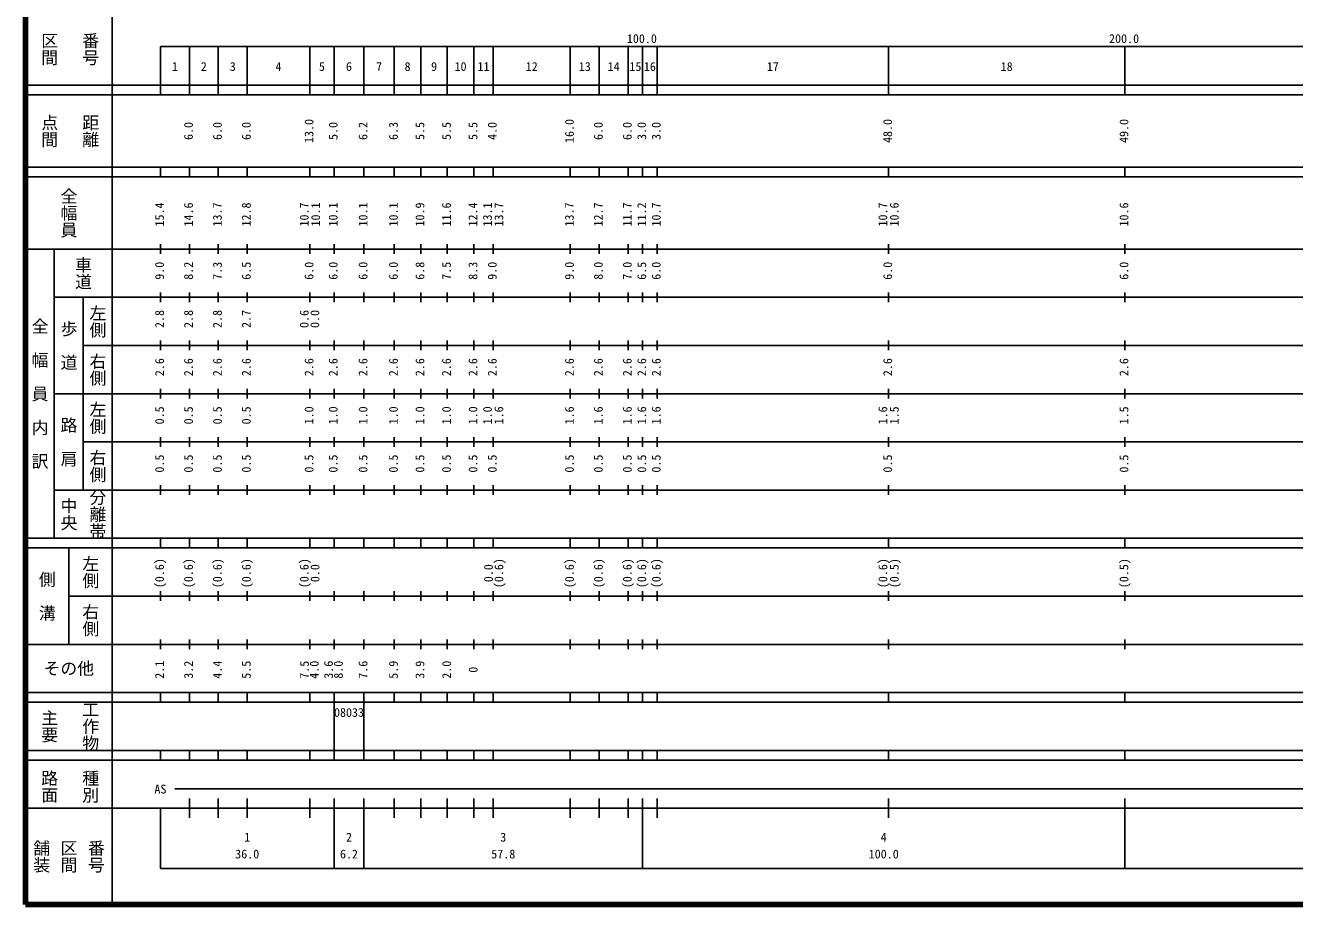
# Model space of a CAD drawing. Units: millimetres on the paper, enlarged 1000 times. Extents: x 40000 to 680000, y 20000 to 380000.
# Drawn here: x 40000 to 303207, y 20000 to 202409 of the extents above; entities that cross this region are included whole.
import ezdxf
from ezdxf.enums import TextEntityAlignment as Align

# ---------------------------------------------------------------- set-up
doc = ezdxf.new("R2010")
doc.units = ezdxf.units.MM
doc.header["$LTSCALE"] = 1000
doc.layers.add('M-TTL', color=2, linetype='Continuous', lineweight=140)
doc.layers.add('M-TTL-BAND', color=7, linetype='Continuous', lineweight=25)
doc.styles.add('@ＭＳ ゴシック', font='')
doc.styles.add('ＭＳ ゴシック', font='')
doc.styles.get('@ＭＳ ゴシック').set_extended_font_data('@MS Gothic')
doc.styles.get('ＭＳ ゴシック').set_extended_font_data('MS Gothic')

msp = doc.modelspace()

# ---------------------------------------------------------------- linework, layer by layer
at = {"layer": 'M-TTL'}
for p, q in [((40000, 380000), (40000, 20000)), ((40000, 20000), (680000, 20000))]:
    msp.add_line(p, q, dxfattribs=at)
at = {"layer": 'M-TTL-BAND'}
for p, q in [((58000, 370000), (58000, 20000)), ((68000, 198000), (579000, 198000)), ((68000, 198000), (68000, 188000)), ((74000, 188000), (74000, 198000)), ((80000, 188000), (80000, 198000)), ((86000, 188000), (86000, 198000)), ((99000, 188000), (99000, 198000)), ((104000, 188000), (104000, 198000)), ((110200, 188000), (110200, 198000)), ((116500, 188000), (116500, 198000)), ((122000, 188000), (122000, 198000)), ((127500, 188000), (127500, 198000)), ((133000, 188000), (133000, 198000)), ((137000, 188000), (137000, 198000)), ((153000, 188000), (153000, 198000)), ((159000, 188000), (159000, 198000)), ((165000, 188000), (165000, 198000)), ((168000, 188000), (168000, 198000)), ((171000, 188000), (171000, 198000)), ((219000, 188000), (219000, 198000)), ((268000, 188000), (268000, 198000)), ((40000, 190000), (579000, 190000)), ((40000, 188000), (579000, 188000)), ((40000, 173000), (579000, 173000)), ((68000, 171000), (68000, 173000)), ((74000, 171000), (74000, 173000)), ((80000, 171000), (80000, 173000)), ((86000, 171000), (86000, 173000)), ((99000, 171000), (99000, 173000)), ((104000, 171000), (104000, 173000)), ((110200, 171000), (110200, 173000)), ((116500, 171000), (116500, 173000)), ((122000, 171000), (122000, 173000)), ((127500, 171000), (127500, 173000)), ((133000, 171000), (133000, 173000)), ((137000, 171000), (137000, 173000)), ((153000, 171000), (153000, 173000)), ((159000, 171000), (159000, 173000)), ((165000, 171000), (165000, 173000)), ((168000, 171000), (168000, 173000)), ((171000, 171000), (171000, 173000)), ((219000, 171000), (219000, 173000)), ((268000, 171000), (268000, 173000)), ((40000, 171000), (579000, 171000)), ((40000, 156000), (579000, 156000)), ((46000, 96000), (46000, 156000)), ((68000, 155000), (68000, 157000)), ((74000, 155000), (74000, 157000)), ((80000, 155000), (80000, 157000)), ((86000, 155000), (86000, 157000)), ((99000, 155000), (99000, 157000)), ((104000, 155000), (104000, 157000)), ((110200, 155000), (110200, 157000)), ((116500, 155000), (116500, 157000)), ((122000, 155000), (122000, 157000)), ((127500, 155000), (127500, 157000)), ((133000, 155000), (133000, 157000)), ((137000, 155000), (137000, 157000)), ((153000, 155000), (153000, 157000)), ((159000, 155000), (159000, 157000)), ((165000, 155000), (165000, 157000)), ((168000, 155000), (168000, 157000)), ((171000, 155000), (171000, 157000)), ((219000, 155000), (219000, 157000)), ((268000, 155000), (268000, 157000)), ((46000, 146000), (579000, 146000)), ((52000, 146000), (52000, 106000)), ((68000, 145000), (68000, 147000)), ((74000, 145000), (74000, 147000)), ((80000, 145000), (80000, 147000)), ((86000, 145000), (86000, 147000)), ((99000, 145000), (99000, 147000)), ((104000, 145000), (104000, 147000)), ((110200, 145000), (110200, 147000)), ((116500, 145000), (116500, 147000)), ((122000, 145000), (122000, 147000)), ((127500, 145000), (127500, 147000)), ((133000, 145000), (133000, 147000)), ((137000, 145000), (137000, 147000)), ((153000, 145000), (153000, 147000)), ((159000, 145000), (159000, 147000)), ((165000, 145000), (165000, 147000)), ((168000, 145000), (168000, 147000)), ((171000, 145000), (171000, 147000)), ((219000, 145000), (219000, 147000)), ((268000, 145000), (268000, 147000)), ((68000, 135000), (68000, 137000)), ((74000, 135000), (74000, 137000)), ((80000, 135000), (80000, 137000)), ((86000, 135000), (86000, 137000)), ((99000, 135000), (99000, 137000)), ((104000, 135000), (104000, 137000)), ((110200, 135000), (110200, 137000)), ((116500, 135000), (116500, 137000)), ((122000, 135000), (122000, 137000)), ((127500, 135000), (127500, 137000)), ((133000, 135000), (133000, 137000)), ((137000, 135000), (137000, 137000)), ((153000, 135000), (153000, 137000)), ((159000, 135000), (159000, 137000)), ((165000, 135000), (165000, 137000)), ((168000, 135000), (168000, 137000)), ((171000, 135000), (171000, 137000)), ((219000, 135000), (219000, 137000)), ((268000, 135000), (268000, 137000)), ((52000, 136000), (579000, 136000)), ((68000, 125000), (68000, 127000)), ((74000, 125000), (74000, 127000)), ((80000, 125000), (80000, 127000)), ((86000, 125000), (86000, 127000)), ((99000, 125000), (99000, 127000)), ((104000, 125000), (104000, 127000)), ((110200, 125000), (110200, 127000)), ((116500, 125000), (116500, 127000)), ((122000, 125000), (122000, 127000)), ((127500, 125000), (127500, 127000)), ((133000, 125000), (133000, 127000)), ((137000, 125000), (137000, 127000)), ((153000, 125000), (153000, 127000)), ((159000, 125000), (159000, 127000)), ((165000, 125000), (165000, 127000)), ((168000, 125000), (168000, 127000)), ((171000, 125000), (171000, 127000)), ((219000, 125000), (219000, 127000)), ((268000, 125000), (268000, 127000)), ((46000, 126000), (579000, 126000)), ((52000, 116000), (579000, 116000)), ((68000, 115000), (68000, 117000)), ((74000, 115000), (74000, 117000)), ((80000, 115000), (80000, 117000)), ((86000, 115000), (86000, 117000)), ((99000, 115000), (99000, 117000)), ((104000, 115000), (104000, 117000)), ((110200, 115000), (110200, 117000)), ((116500, 115000), (116500, 117000)), ((122000, 115000), (122000, 117000)), ((127500, 115000), (127500, 117000)), ((133000, 115000), (133000, 117000)), ((137000, 115000), (137000, 117000)), ((153000, 115000), (153000, 117000)), ((159000, 115000), (159000, 117000)), ((165000, 115000), (165000, 117000)), ((168000, 115000), (168000, 117000)), ((171000, 115000), (171000, 117000)), ((219000, 115000), (219000, 117000)), ((268000, 115000), (268000, 117000)), ((46000, 106000), (579000, 106000)), ((68000, 105000), (68000, 107000)), ((74000, 105000), (74000, 107000)), ((80000, 105000), (80000, 107000)), ((86000, 105000), (86000, 107000)), ((99000, 105000), (99000, 107000)), ((104000, 105000), (104000, 107000)), ((110200, 105000), (110200, 107000)), ((116500, 105000), (116500, 107000)), ((122000, 105000), (122000, 107000)), ((127500, 105000), (127500, 107000)), ((133000, 105000), (133000, 107000)), ((137000, 105000), (137000, 107000)), ((153000, 105000), (153000, 107000)), ((159000, 105000), (159000, 107000)), ((165000, 105000), (165000, 107000)), ((168000, 105000), (168000, 107000)), ((171000, 105000), (171000, 107000)), ((219000, 105000), (219000, 107000)), ((268000, 105000), (268000, 107000)), ((40000, 96000), (579000, 96000)), ((68000, 94000), (68000, 96000)), ((74000, 94000), (74000, 96000)), ((80000, 94000), (80000, 96000)), ((86000, 94000), (86000, 96000)), ((99000, 94000), (99000, 96000)), ((104000, 94000), (104000, 96000)), ((110200, 94000), (110200, 96000)), ((116500, 94000), (116500, 96000)), ((122000, 94000), (122000, 96000)), ((127500, 94000), (127500, 96000)), ((133000, 94000), (133000, 96000)), ((137000, 94000), (137000, 96000)), ((153000, 94000), (153000, 96000)), ((159000, 94000), (159000, 96000)), ((165000, 94000), (165000, 96000)), ((168000, 94000), (168000, 96000)), ((171000, 94000), (171000, 96000)), ((219000, 94000), (219000, 96000)), ((268000, 94000), (268000, 96000)), ((40000, 94000), (579000, 94000)), ((49000, 94000), (49000, 74000)), ((68000, 83000), (68000, 85000)), ((74000, 83000), (74000, 85000)), ((80000, 83000), (80000, 85000)), ((86000, 83000), (86000, 85000)), ((99000, 83000), (99000, 85000)), ((104000, 83000), (104000, 85000)), ((110200, 83000), (110200, 85000)), ((116500, 83000), (116500, 85000)), ((122000, 83000), (122000, 85000)), ((127500, 83000), (127500, 85000)), ((133000, 83000), (133000, 85000)), ((137000, 83000), (137000, 85000)), ((153000, 83000), (153000, 85000)), ((159000, 83000), (159000, 85000)), ((165000, 83000), (165000, 85000)), ((168000, 83000), (168000, 85000)), ((171000, 83000), (171000, 85000)), ((219000, 83000), (219000, 85000)), ((268000, 83000), (268000, 85000)), ((49000, 84000), (579000, 84000)), ((40000, 74000), (579000, 74000)), ((68000, 73000), (68000, 75000)), ((74000, 73000), (74000, 75000)), ((80000, 73000), (80000, 75000)), ((86000, 73000), (86000, 75000)), ((99000, 73000), (99000, 75000)), ((104000, 73000), (104000, 75000)), ((110200, 73000), (110200, 75000)), ((116500, 73000), (116500, 75000)), ((122000, 73000), (122000, 75000)), ((127500, 73000), (127500, 75000)), ((133000, 73000), (133000, 75000)), ((137000, 73000), (137000, 75000)), ((153000, 73000), (153000, 75000)), ((159000, 73000), (159000, 75000)), ((165000, 73000), (165000, 75000)), ((168000, 73000), (168000, 75000)), ((171000, 73000), (171000, 75000)), ((219000, 73000), (219000, 75000)), ((268000, 73000), (268000, 75000)), ((40000, 64000), (579000, 64000)), ((68000, 62000), (68000, 64000)), ((74000, 62000), (74000, 64000)), ((80000, 62000), (80000, 64000)), ((86000, 62000), (86000, 64000)), ((99000, 62000), (99000, 64000)), ((104000, 62000), (104000, 64000)), ((110200, 62000), (110200, 64000)), ((116500, 62000), (116500, 64000)), ((122000, 62000), (122000, 64000)), ((127500, 62000), (127500, 64000)), ((133000, 62000), (133000, 64000)), ((137000, 62000), (137000, 64000)), ((153000, 62000), (153000, 64000)), ((159000, 62000), (159000, 64000)), ((165000, 62000), (165000, 64000)), ((168000, 62000), (168000, 64000)), ((171000, 62000), (171000, 64000)), ((219000, 62000), (219000, 64000)), ((268000, 62000), (268000, 64000)), ((40000, 62000), (579000, 62000)), ((104000, 52000), (104000, 62000)), ((110200, 52000), (110200, 62000)), ((40000, 52000), (579000, 52000)), ((68000, 50000), (68000, 52000)), ((74000, 50000), (74000, 52000)), ((80000, 50000), (80000, 52000)), ((86000, 50000), (86000, 52000)), ((99000, 50000), (99000, 52000)), ((104000, 50000), (104000, 52000)), ((110200, 50000), (110200, 52000)), ((116500, 50000), (116500, 52000)), ((122000, 50000), (122000, 52000)), ((127500, 50000), (127500, 52000)), ((133000, 50000), (133000, 52000)), ((137000, 50000), (137000, 52000)), ((153000, 50000), (153000, 52000)), ((159000, 50000), (159000, 52000)), ((165000, 50000), (165000, 52000)), ((168000, 50000), (168000, 52000)), ((171000, 50000), (171000, 52000)), ((219000, 50000), (219000, 52000)), ((268000, 50000), (268000, 52000)), ((40000, 50000), (579000, 50000)), ((71000, 44000), (565000, 44000)), ((40000, 40000), (579000, 40000)), ((68000, 40000), (68000, 27500)), ((74000, 38000), (74000, 42000)), ((80000, 38000), (80000, 42000)), ((86000, 38000), (86000, 42000)), ((99000, 38000), (99000, 42000)), ((104000, 27500), (104000, 42000)), ((110200, 27500), (110200, 42000)), ((116500, 38000), (116500, 42000)), ((122000, 38000), (122000, 42000)), ((127500, 38000), (127500, 42000)), ((133000, 38000), (133000, 42000)), ((137000, 38000), (137000, 42000)), ((153000, 38000), (153000, 42000)), ((159000, 38000), (159000, 42000)), ((165000, 38000), (165000, 42000)), ((168000, 27500), (168000, 42000)), ((171000, 38000), (171000, 42000)), ((219000, 38000), (219000, 42000)), ((268000, 27500), (268000, 42000)), ((68000, 27500), (579000, 27500))]:
    msp.add_line(p, q, dxfattribs=at)

# ---------------------------------------------------------------- texts
at = {"layer": 'M-TTL-BAND', "style": '@ＭＳ ゴシック'}
for s, p in [('区間', (45000, 197500)), ('番号', (53500, 197500)), ('点間', (45000, 180500)), ('距離', (53500, 180500)), ('全幅員', (49000, 163500)), ('車道', (52000, 151000)), ('左側', (55000, 141000)), ('全\u3000幅\u3000員\u3000内\u3000訳', (43000, 126000)), ('歩\u3000道', (49000, 136000)), ('右側', (55000, 131000)), ('左側', (55000, 121000)), ('路\u3000肩', (49000, 116000)), ('右側', (55000, 111000)), ('分離帯', (55000, 101000)), ('中央', (49000, 101000)), ('左側', (53500, 89000)), ('側\u3000溝', (44500, 84000)), ('右側', (53500, 79000)), ('工作物', (53500, 57000)), ('主要', (45000, 57000)), ('路面', (45000, 44500)), ('種別', (53500, 44500)), ('舗装', (43333, 30000)), ('区間', (49000, 30000)), ('番号', (54667, 30000))]:
    msp.add_text(s, height=2566, rotation=270, dxfattribs=at).set_placement(p, align=Align.MIDDLE_CENTER)
at = {"layer": 'M-TTL-BAND', "style": 'ＭＳ ゴシック'}
for s, p in [('100.0', (167844, 198195)), ('200.0', (267844, 198195)), ('1', (71000, 192405)), ('2', (77000, 192405)), ('3', (83000, 192405)), ('4', (92500, 192405)), ('5', (101500, 192405)), ('6', (107100, 192405)), ('7', (113350, 192405)), ('8', (119250, 192405)), ('9', (124750, 192405)), ('10', (130250, 192405)), ('11', (135000, 192405)), ('12', (145000, 192405)), ('13', (156000, 192405)), ('14', (162000, 192405)), ('15', (166500, 192405)), ('16', (169500, 192405)), ('17', (195000, 192405)), ('18', (243500, 192405)), ('AS', (68000, 42500)), ('1', (86000, 32523)), ('2', (107100, 32523)), ('3', (139100, 32523)), ('4', (218000, 32523)), ('36.0', (86000, 29033)), ('6.2', (107100, 29033)), ('57.8', (139100, 29033)), ('100.0', (218000, 29033))]:
    msp.add_text(s, height=1833, dxfattribs=at).set_placement(p, align=Align.BOTTOM_CENTER)
for s, p in [('6.0', (75280, 180500)), ('6.0', (81280, 180500)), ('6.0', (87280, 180500)), ('13.0', (100280, 180500)), ('5.0', (105280, 180500)), ('6.2', (111480, 180500)), ('6.3', (117780, 180500)), ('5.5', (123280, 180500)), ('5.5', (128780, 180500)), ('5.5', (134280, 180500)), ('4.0', (138280, 180500)), ('16.0', (154280, 180500)), ('6.0', (160280, 180500)), ('6.0', (166280, 180500)), ('3.0', (169280, 180500)), ('3.0', (172280, 180500)), ('48.0', (220280, 180500)), ('49.0', (269280, 180500)), ('15.4', (69280, 163174)), ('14.6', (75280, 163174)), ('13.7', (81280, 163174)), ('12.8', (87280, 163174)), ('10.7', (99280, 163174)), ('10.1', (101650, 163174)), ('10.1', (105280, 163174)), ('10.1', (111480, 163174)), ('10.1', (117780, 163174)), ('10.9', (123280, 163174)), ('11.6', (128780, 163174)), ('12.4', (134280, 163174)), ('13.1', (137280, 163174)), ('13.7', (139650, 163174)), ('13.7', (154280, 163174)), ('12.7', (160280, 163174)), ('11.7', (166280, 163174)), ('11.2', (169280, 163174)), ('10.7', (172280, 163174)), ('10.7', (219280, 163174)), ('10.6', (221650, 163174)), ('10.6', (269280, 163174)), ('9.0', (69280, 151500)), ('8.2', (75280, 151500)), ('7.3', (81280, 151500)), ('6.5', (87280, 151500)), ('6.0', (100280, 151500)), ('6.0', (105280, 151500)), ('6.0', (111480, 151500)), ('6.0', (117780, 151500)), ('6.8', (123280, 151500)), ('7.5', (128780, 151500)), ('8.3', (134280, 151500)), ('9.0', (138280, 151500)), ('9.0', (154280, 151500)), ('8.0', (160280, 151500)), ('7.0', (166280, 151500)), ('6.5', (169280, 151500)), ('6.0', (172280, 151500)), ('6.0', (220280, 151500)), ('6.0', (269280, 151500)), ('2.8', (69280, 141500)), ('2.8', (75280, 141500)), ('2.8', (81280, 141500)), ('2.7', (87280, 141500)), ('0.6', (99280, 141500)), ('0.0', (101481, 141500)), ('2.6', (69280, 131500)), ('2.6', (75280, 131500)), ('2.6', (81280, 131500)), ('2.6', (87280, 131500)), ('2.6', (100280, 131500)), ('2.6', (105280, 131500)), ('2.6', (111480, 131500)), ('2.6', (117780, 131500)), ('2.6', (123280, 131500)), ('2.6', (128780, 131500)), ('2.6', (134280, 131500)), ('2.6', (138280, 131500)), ('2.6', (154280, 131500)), ('2.6', (160280, 131500)), ('2.6', (166280, 131500)), ('2.6', (169280, 131500)), ('2.6', (172280, 131500)), ('2.6', (220280, 131500)), ('2.6', (269280, 131500)), ('0.5', (69280, 121500)), ('0.5', (75280, 121500)), ('0.5', (81280, 121500)), ('0.5', (87280, 121500)), ('1.0', (100280, 121500)), ('1.0', (105280, 121500)), ('1.0', (111480, 121500)), ('1.0', (117780, 121500)), ('1.0', (123280, 121500)), ('1.0', (128780, 121500)), ('1.0', (134280, 121500)), ('1.0', (137280, 121500)), ('1.6', (139650, 121500)), ('1.6', (154280, 121500)), ('1.6', (160280, 121500)), ('1.6', (166280, 121500)), ('1.6', (169280, 121500)), ('1.6', (172280, 121500)), ('1.6', (219280, 121500)), ('1.5', (221650, 121500)), ('1.5', (269280, 121500)), ('0.5', (69280, 111500)), ('0.5', (75280, 111500)), ('0.5', (81280, 111500)), ('0.5', (87280, 111500)), ('0.5', (100280, 111500)), ('0.5', (105280, 111500)), ('0.5', (111480, 111500)), ('0.5', (117780, 111500)), ('0.5', (123280, 111500)), ('0.5', (128780, 111500)), ('0.5', (134280, 111500)), ('0.5', (138280, 111500)), ('0.5', (154280, 111500)), ('0.5', (160280, 111500)), ('0.5', (166280, 111500)), ('0.5', (169280, 111500)), ('0.5', (172280, 111500)), ('0.5', (220280, 111500)), ('0.5', (269280, 111500)), ('(0.6)', (69280, 88764)), ('(0.6)', (75280, 88764)), ('(0.6)', (81280, 88764)), ('(0.6)', (87280, 88764)), ('(0.6)', (99280, 88764)), ('0.0', (101517, 88764)), ('0.0', (137493, 88764)), ('(0.6)', (139650, 88764)), ('(0.6)', (154280, 88764)), ('(0.6)', (160280, 88764)), ('(0.6)', (166280, 88764)), ('(0.6)', (169280, 88764)), ('(0.6)', (172280, 88764)), ('(0.6)', (219280, 88764)), ('(0.5)', (221650, 88764)), ('(0.5)', (269280, 88764)), ('2.1', (69280, 68729)), ('3.2', (75280, 68729)), ('4.4', (81280, 68729)), ('5.5', (87280, 68729)), ('7.5', (99328, 68729)), ('4.0', (101369, 68729)), ('3.6', (104326, 68729)), ('8.0', (106367, 68729)), ('7.6', (111480, 68729)), ('5.9', (117780, 68729)), ('3.9', (123280, 68729)), ('2.0', (128817, 68729)), ('0', (134317, 68729))]:
    msp.add_text(s, height=1833, rotation=90, dxfattribs=at).set_placement(p, align=Align.BOTTOM_CENTER)
msp.add_text('その他', height=2566, dxfattribs=at).set_placement((49000, 69000), align=Align.MIDDLE_CENTER)
msp.add_text('08033', height=1833, dxfattribs=at).set_placement((103994, 58405), align=Align.BOTTOM_LEFT)

doc.saveas('drawing.dxf')
